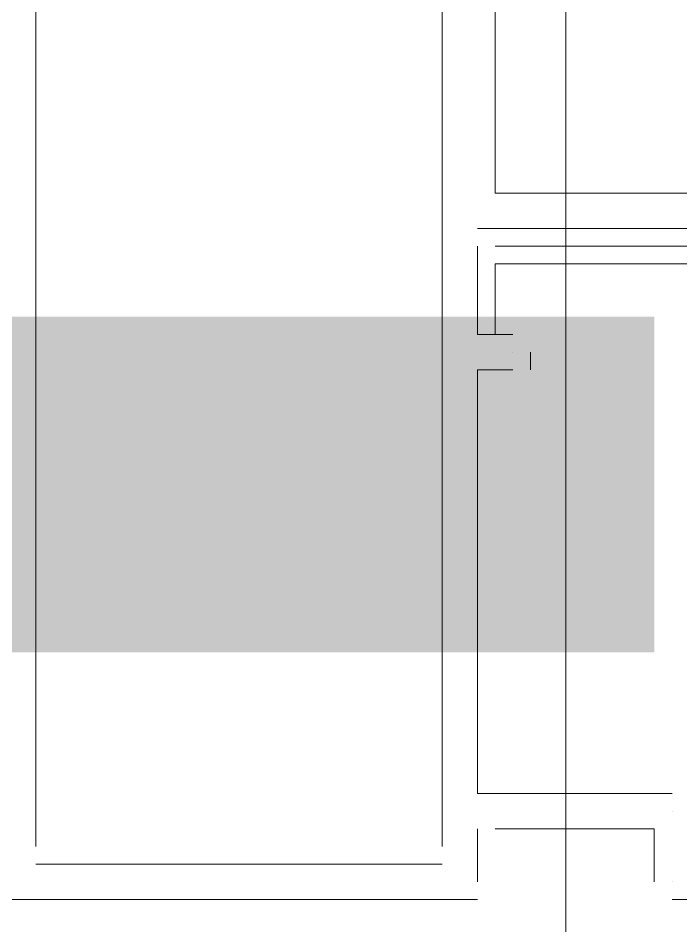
# Model space of a CAD drawing. Header units: millimetres. Extents: x 906 to 41302, y 848 to 28850.
# Drawn here: x 18331.4 to 18371.1, y 17724.4 to 17778.9 of the extents above; entities that cross this region are included whole.
import ezdxf

# ---------------------------------------------------------------- set-up
doc = ezdxf.new("R2010")
doc.units = ezdxf.units.MM
for name, color, linetype in [('PDF_X-단위세대$및$주동평면도$A-DOOR', 7, 'Continuous'), ('PDF_X-단위세대$및$주동평면도$A-ST-AXIS-CEN', 7, 'Continuous'), ('PDF_X-단위세대$및$주동평면도$A-ST-AXIS-CEN-SUB', 7, 'Continuous')]:
    doc.layers.add(name, color=color, linetype=linetype)

msp = doc.modelspace()

# ---------------------------------------------------------------- linework, layer by layer
at = {"layer": 'PDF_X-단위세대$및$주동평면도$A-DOOR', "lineweight": 9}
for points in [[(18332.462, 17729.211), (18332.462, 17788.478)], [(18402.312, 17770.486), (18402.312, 17768.37), (18359.978, 17768.37), (18359.978, 17784.245)], [(18354.687, 17781.07), (18356.803, 17781.07), (18356.803, 17729.211)], [(18359.978, 17768.37), (18359.978, 17768.37)], [(18402.312, 17766.253), (18358.92, 17766.253)], [(18358.92, 17766.253), (18358.92, 17766.253)], [(18361.037, 17759.903), (18358.92, 17759.903), (18358.92, 17765.195)], [(18358.92, 17765.195), (18358.92, 17765.195)], [(18359.978, 17765.195), (18401.253, 17765.195)], [(18359.978, 17765.195), (18359.978, 17765.195)], [(18401.253, 17729.211), (18371.62, 17729.211), (18371.62, 17730.27), (18401.253, 17730.27), (18401.253, 17764.136), (18359.978, 17764.136), (18359.978, 17759.903), (18358.92, 17759.903), (18358.92, 17764.136)], [(18358.92, 17764.136), (18358.92, 17764.136)], [(18359.978, 17764.136), (18359.978, 17764.136)], [(18359.978, 17764.136), (18359.978, 17764.136)], [(18358.92, 17759.903), (18358.92, 17759.903)], [(18358.92, 17759.903), (18358.92, 17759.903)], [(18359.978, 17759.903), (18359.978, 17759.903)], [(18361.037, 17759.903), (18361.037, 17759.903)], [(18361.037, 17758.845), (18361.037, 17758.845)], [(18362.095, 17758.845), (18362.095, 17757.786)], [(18362.095, 17758.845), (18362.095, 17758.845)], [(18361.037, 17757.786), (18358.92, 17757.786), (18358.92, 17732.386), (18370.562, 17732.386)], [(18358.92, 17757.786), (18358.92, 17757.786)], [(18361.037, 17757.786), (18361.037, 17757.786)], [(18361.037, 17757.786), (18361.037, 17757.786)], [(18362.095, 17757.786), (18362.095, 17757.786)], [(18358.92, 17732.386), (18358.92, 17732.386)], [(18370.562, 17732.386), (18370.562, 17732.386)], [(18370.562, 17731.328), (18370.562, 17731.328)], [(18358.92, 17727.094), (18358.92, 17730.27)], [(18358.92, 17730.27), (18358.92, 17730.27)], [(18359.978, 17730.27), (18369.503, 17730.27), (18369.503, 17727.094)], [(18359.978, 17730.27), (18359.978, 17730.27)], [(18369.503, 17730.27), (18369.503, 17730.27)], [(18332.462, 17729.211), (18332.462, 17729.211)], [(18356.803, 17729.211), (18356.803, 17729.211)], [(18332.462, 17728.153), (18356.803, 17728.153)], [(18332.462, 17728.153), (18332.462, 17728.153)], [(18356.803, 17728.153), (18356.803, 17728.153)], [(18358.92, 17727.094), (18358.92, 17727.094)], [(18369.503, 17727.094), (18369.503, 17727.094)], [(18370.562, 17727.094), (18370.562, 17727.094)], [(18304.945, 17726.036), (18358.92, 17726.036)], [(18358.92, 17726.036), (18358.92, 17726.036)], [(18413.953, 17726.036), (18386.437, 17726.036), (18370.562, 17726.036)], [(18370.562, 17726.036), (18370.562, 17726.036)]]:
    msp.add_lwpolyline(points, dxfattribs=at)
at = {"layer": 'PDF_X-단위세대$및$주동평면도$A-ST-AXIS-CEN', "lineweight": 5}
msp.add_lwpolyline([(18364.212, 20051.196), (18364.212, 17051.877)], dxfattribs=at)
at = {"layer": 'PDF_X-단위세대$및$주동평면도$A-ST-AXIS-CEN-SUB', "transparency": 33554559}
for points in [[(18268.962, 17760.961), (18268.962, 17740.853), (18369.503, 17760.961)], [(18268.962, 17740.853), (18369.503, 17760.961), (18369.503, 17740.853)]]:
    msp.add_solid(points, dxfattribs=at)

doc.saveas('drawing.dxf')
